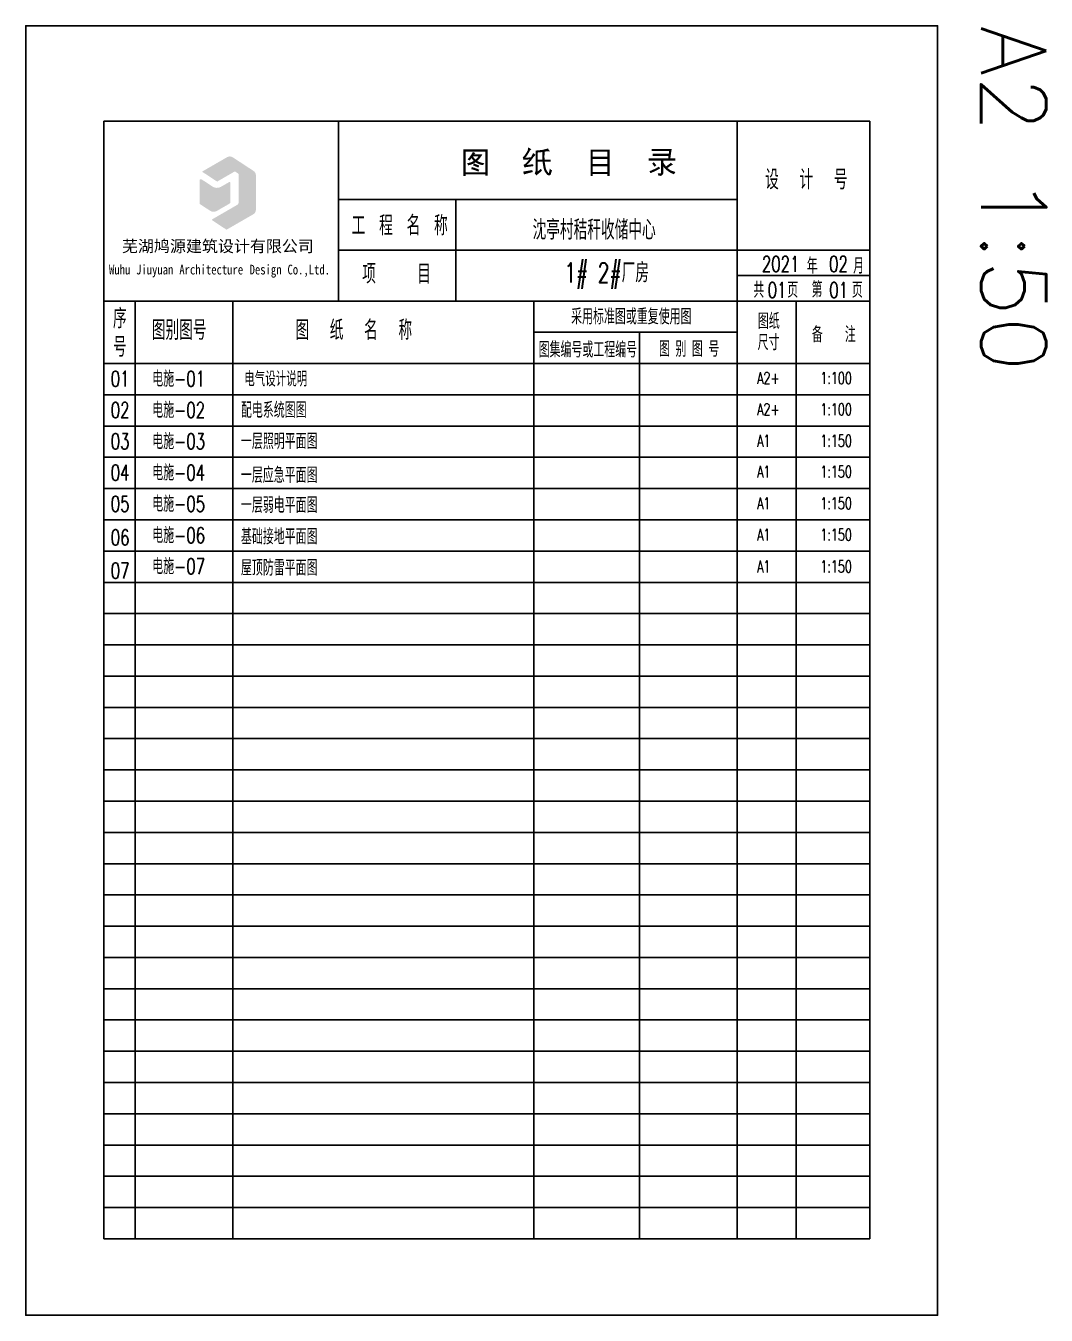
# Model space of a CAD drawing. Extents: x 12152 to 491505, y 111028 to 412681.
# Drawn here: x 41015 to 64515, y 382981 to 412681 of the extents above; entities that cross this region are included whole.
import ezdxf

# ---------------------------------------------------------------- set-up
doc = ezdxf.new("R2010")
doc.units = 0
doc.header["$LTSCALE"] = 1000
doc.header["$MEASUREMENT"] = 0
for name, color, linetype in [('PUB_TEXT', 7, 'Continuous'), ('PUB_TITLE', 4, 'Continuous'), ('TK', 7, 'Continuous'), ('TK-TEXT', 4, 'Continuous')]:
    doc.layers.add(name, color=color, linetype=linetype)
doc.layers.add('yichutu', color=7, linetype='Continuous', true_color=0xffffff, plot=False)
doc.styles.add('_TEL_DIM', font='SIMPLEX', dxfattribs={"width": 0.8, "height": 3.5, "bigfont": 'HZTXT'})
doc.styles.add('HZTXT', font='SIMPLEX', dxfattribs={"width": 0.8, "height": 500, "bigfont": 'HZTXT'})
doc.styles.add('STYLE4', font='', dxfattribs={"width": 0.8})
doc.styles.add('图签2', font='', dxfattribs={"height": 1000})
doc.styles.get('STYLE4').set_extended_font_data('SimSun')
doc.styles.get('图签2').set_extended_font_data('SimSun')

# ---------------------------------------------------------------- blocks, each defined once
blk = doc.blocks.new('yct-594-420-29700-21000-50-2000.0')
at = {"layer": 'yichutu', "color": 7, "true_color": 0xffffff}
blk.add_lwpolyline([(0, 0), (0, 21000), (29700, 21000), (29700, 0)], close=True, dxfattribs=at)
at = {"layer": 'yichutu', "color": 7, "true_color": 0xffffff, "style": '_TEL_DIM'}
blk.add_text('A2 1:50', height=1500, dxfattribs=at).set_placement((0, 22000))

msp = doc.modelspace()

# ---------------------------------------------------------------- hatches: boundary and pattern name
at = {"layer": 'PUB_TITLE'}
h = msp.add_hatch(color=256, dxfattribs=at)
edge = h.paths.add_edge_path()
edge.add_ellipse((46192.6837634407, 409235.7322927302), major_axis=(-86.50675712011308, 86.50675712011308), ratio=0.9999999999993953, start_angle=225.0000000001584, end_angle=281.7428642848017)
edge.add_line((46259.77416623058, 409338.0343743722), (45781.4166880874, 409651.7444707018))
edge.add_ellipse((45714.32628529752, 409549.44238906), major_axis=(86.5067571198798, 86.5067571198798), ratio=0.9999999999999561, start_angle=11.74286428484407, end_angle=75.00000000004918)
edge.add_line((45653.15677071968, 409655.3910961832), (45073.67063794564, 409320.8246214361))
edge.add_line((45073.67063794518, 409320.8246214361), (45422.51984513178, 409092.0469323837))
edge.add_line((45422.51984513225, 409092.0469323837), (45813.67502449872, 409317.8804804847))
edge.add_ellipse((45828.96740314225, 409291.3933037042), major_axis=(-21.62668927983864, 21.62668927983864), ratio=0.9999999999998604, start_angle=281.74286428490586, end_angle=345.0000000000724, ccw=False)
edge.add_line((45845.74000384053, 409316.9688241144), (45903.42299263272, 409279.1399266957))
edge.add_ellipse((45886.65039193397, 409253.564406285), major_axis=(21.62668928035281, 21.62668928035281), ratio=0.9999999999950732, start_angle=314.9999999998098, end_angle=371.74286428465433, ccw=False)
edge.add_line((45917.23514922336, 409253.5644062848), (45917.23514922336, 408610.0479194211))
edge.add_ellipse((45856.06563464552, 408610.0479194217), major_axis=(43.25337856005787, 43.25337856005787), ratio=0.9999999999983668, start_angle=254.9999999995116, end_angle=314.99999999954844, ccw=False)
edge.add_line((45886.65039193397, 408557.0735658596), (45315.4696821603, 408227.3022293176))
edge.add_ellipse((45324.64510934707, 408211.4099232492), major_axis=(-12.97601356786488, 12.97601356786488), ratio=0.999999999999958, start_angle=-15.00000000053425, end_angle=101.7428642841186)
edge.add_line((45314.58154892875, 408196.0646110031), (45629.06410223385, 407989.82480793))
edge.add_ellipse((45639.12766265264, 408005.1701201761), major_axis=(12.97601356790717, 12.97601356790716), ratio=0.9999999999998745, start_angle=191.7428642830531, end_angle=254.9999999982502)
edge.add_line((45648.30308983847, 407989.2778141072), (46253.85327801853, 408338.8923782596))
edge.add_ellipse((46192.6837634407, 408444.8410853833), major_axis=(-86.50675712016516, 86.50675712016516), ratio=0.9999999999992196, start_angle=164.9999999999879, end_angle=225.0000000001696)
edge.add_line((46315.02279259684, 408444.8410853835), (46315.02279259637, 409235.7322927304))
h = msp.add_hatch(color=256, dxfattribs=at)
edge = h.paths.add_edge_path()
edge.add_ellipse((45042.18191448925, 408593.437946583), major_axis=(17.82968051701482, 17.82968051701481), ratio=0.999999999997605, start_angle=135.0000000030264, end_angle=191.7428642877196)
edge.add_line((45028.35408777138, 408572.3527332113), (45258.15102563426, 408421.6503342582))
edge.add_ellipse((45341.11798595078, 408548.1616144836), major_axis=(-106.9780831022609, 106.9780831022609), ratio=0.9999999999999036, start_angle=101.7428642845867, end_angle=164.999999999847)
edge.add_line((45416.76291395025, 408417.1407558526), (45714.40765030496, 408588.9860245097))
edge.add_ellipse((45701.80016230512, 408610.8228342817), major_axis=(-17.82968051701009, 17.82968051701009), ratio=0.9999999999991425, start_angle=164.9999999998612, end_angle=224.9999999999353)
edge.add_line((45727.01513830526, 408610.8228342814), (45727.01513830526, 409065.6430943381))
edge.add_ellipse((45708.66428393172, 409065.6430943385), major_axis=(12.97601356796787, 12.97601356796786), ratio=0.9999999999994912, start_angle=314.9999999999854, end_angle=434.9999999984981)
edge.add_line((45699.48885674495, 409081.5354004072), (45509.37286191294, 408971.771879614))
edge.add_ellipse((45417.61859004712, 409130.6949402993), major_axis=(-129.7601356798218, 129.7601356798218), ratio=0.9999999999999958, start_angle=101.74286428459169, end_angle=164.9999999997989, ccw=False)
edge.add_line((45316.9829858616, 408977.2418178369), (45064.32428418379, 409142.9371174051))
edge.add_ellipse((45047.55168348504, 409117.3615969946), major_axis=(-21.62668928018265, 21.62668928018265), ratio=0.9999999999994904, start_angle=-78.25713571590823, end_angle=44.94862824278285)
edge.add_line((45016.96693848912, 409117.3890194772), (45016.96693848912, 408593.4379465816))

# ---------------------------------------------------------------- linework, layer by layer
at = {"linetype": 'Continuous', "const_width": 45.5625, "flags": 128}
for points in [[(52620.24557017814, 409852.7831650748, -0.07529705364325318), (52485.88790335739, 409636.442024076, 0.5937992677290792)], [(52715.76019905088, 409716.9294092254, -0.0783216921409498), (52507.55611582985, 409458.4424828672, 0.9310875587296689)]]:
    msp.add_lwpolyline(points, format="xyb", dxfattribs=at)
at = {"linetype": 'Continuous'}
for points, const_width in [([(52580.49089694303, 409792.6998186719), (52593.76335674664, 409864.6799156976), (52638.32098965533, 409837.213813597)], 19.69321055625001), ([(52598.50361024449, 409854.2617064217), (52639.26908202004, 409836.2666558902), (52594.71144911135, 409783.2286620029)], 19.69321055625001), ([(51092.02034635609, 409807.2518894388), (51651.99531848403, 409807.2518894388)], 49.50000000000001), ([(51119.52713725716, 409815.115429288), (51119.52713725716, 409220.9470048142)], 54), ([(51248.98316316726, 409654.7290033725), (51204.74701830791, 409606.4250941624), (51238.69592178939, 409585.8702097017)], 18.19125000000001), ([(51294.24821524369, 409677.3394224607), (51357.0024015191, 409746.1982161316), (51313.79470617836, 409761.6142640235)], 18.19125000000001), ([(51310.45533471182, 409695.2688936754), (51500.62832891522, 409695.2688936754)], 49.50000000000001), ([(51458.84865426738, 409711.2548201858), (51515.97222818201, 409710.9387084237), (51490.73974331468, 409672.2005858919)], 18.19125000000001), ([(51625.43504899135, 409811.6742214074), (51625.43504899135, 409225.7133882988)], 54), ([(52488.71238946682, 409592.7068172786), (52471.05987209966, 409646.3177091529), (52514.83794850809, 409691.4635629478)], 19.69321055625001), ([(52662.96993285837, 409658.21057109), (52701.83942823019, 409734.9262464503), (52733.1246013348, 409713.1427752913)], 19.69321055625001), ([(52682.87883088971, 409649.6865721281), (52742.60490000574, 409706.5129866431), (52706.57968172804, 409731.1378258225)], 19.69321055625001), ([(52781.47409697343, 409807.8002937007), (52781.47409697343, 409281.5988998409)], 49.50000000000001), ([(52784.35165020963, 409574.9402241265), (53100.89166017668, 409574.9402241265)], 49.50000000000001), ([(52907.23283084575, 409810.1239114222), (53036.43346074689, 409843.7954712943), (53058.90281711332, 409804.5119462922)], 19.69321055625001), ([(52959.72494918574, 409806.5517792398), (53064.79340247205, 409799.991247917), (53042.27873391053, 409826.2326804872)], 19.69321055625001), ([(54043.19857641263, 409805.3607606362), (54459.51329372404, 409805.3607606362)], 49.50000000000001), ([(54048.97611013334, 409823.8474105812), (54048.97611013334, 409220.145757324)], 49.50000000000001), ([(54057.93510918599, 409639.7338990468), (54435.56602748018, 409639.7338990468)], 49.50000000000001), ([(54435.56602748018, 409809.0411882286), (54435.56602748018, 409218.3054280743)], 49.50000000000001), ([(55358.4742895388, 409601.8501326285), (55974.13749170629, 409601.8501326285)], 49.50000000000001), ([(55430.40717035951, 409821.6655697934), (55864.12222827598, 409821.6655697934)], 49.50000000000001), ([(55453.67978836503, 409709.6442434585), (55842.96509477077, 409709.6442434585)], 49.50000000000001), ([(55798.56326289522, 409836.3337097255), (55879.5443940619, 409836.3337097255), (55869.00999525702, 409767.2714869367)], 19.69321055625001), ([(55861.76782492828, 409831.0720306021), (55828.15533016669, 409582.8275474028)], 49.50000000000001), ([(51119.52713725716, 409281.7143533698), (51619.65843066853, 409281.7143533698)], 49.50000000000001), ([(51279.84580269596, 409528.3166255749), (51189.3156985431, 409506.7339738006), (51210.919546213, 409480.0127163645)], 18.19125000000001), ([(51503.50725524826, 409513.6748090474), (51560.63082916336, 409513.3586972854), (51535.39834429557, 409474.6205747536)], 18.19125000000001), ([(52498.39643112337, 409262.628242062), (52483.05966737727, 409315.4611866057), (52680.31996063795, 409348.2175827946)], 19.69321055625001), ([(52481.47326365067, 409321.2727747715), (52495.75214714464, 409268.439830228), (52600.46395943267, 409299.6113242624)], 19.69321055625001), ([(52510.44601635356, 409420.150595194), (52489.75360362558, 409471.8800989071), (52532.87503597094, 409497.174317518)], 19.69321055625001), ([(52782.38400246669, 409239.0485017868), (52747.09358339105, 409284.0303511584), (52771.43172452925, 409342.3851827752)], 19.69321055625001), ([(52761.33076662105, 409255.8354448802), (52890.8243238437, 409365.0784974971)], 49.50000000000001), ([(53065.91384947672, 409265.5644828486), (53089.85058864532, 409369.397614011), (53128.27487236355, 409337.9330637961)], 19.69321055625001), ([(54061.6195856533, 409470.426378958), (54422.67127524177, 409470.426378958)], 49.50000000000001), ([(54063.46136618871, 409291.9174435274), (54433.7242469457, 409291.9174435274)], 49.50000000000001), ([(55596.91987555427, 409231.619298113), (55580.94526714785, 409274.3507273003), (55648.42244878644, 409275.2041597855)], 19.69321055625001), ([(55864.95203645434, 409521.7452416204), (55902.10391711863, 409486.5166754582), (55830.00351848686, 409446.8844807991)], 19.69321055625001), ([(55863.26358506409, 409339.601367288), (55960.03349886741, 409308.3527151719), (55933.64166258462, 409265.0601818347)], 19.69321055625001)]:
    msp.add_lwpolyline(points, dxfattribs=dict(at, const_width=const_width))
at = {"linetype": 'Continuous', "const_width": 49.50000000000001}
for points in [[(51484.48757579364, 409696.9568242671, -0.2291580229123534), (51198.93973415578, 409491.02351941, -11.45266044518253)], [(51334.11013133219, 409762.7879645976, -0.04760552161258731), (51217.52551501524, 409592.3021257934, 6.807426877653379)], [(51288.2789056669, 409664.322267991, 0.2368315027576994), (51548.69358310709, 409496.0875420921, -4.419669785221799)], [(53051.97188206296, 409822.1744889484, -0.04007589009354518), (52781.47409697343, 409784.8017198487, 1.460155801514414)], [(52939.74410195695, 409793.4263293601, 0.07286127357645535), (52962.764985546, 409411.0756452011, 0.1572016371932424), (53046.21631789161, 409264.4600543918, 0.6022888964056972), (53086.50343629625, 409278.8340187322), (53109.52431988576, 409356.4541188927)], [(55671.59483072441, 409599.7364094225), (55671.59483072441, 409291.1494466537, -0.4775318230788144), (55612.57592549874, 409250.8697886048), (55590.89793059975, 409255.6825844081)], [(51281.73152232915, 409403.248588667, -0.05191996602772783), (51449.00538086193, 409342.4814710184, 0.2300345029286921)], [(51325.66238199547, 409489.3355888185, 0.01445672385929472), (51449.00538086193, 409438.6962856267, -1.288122278615702)], [(55390.20930324821, 409308.0583086736, 0.03845018129035355), (55610.2402878073, 409415.8524195036, 1.154084446013359)], [(55455.79573056521, 409521.5328071273, -0.05117855152000281), (55517.15027348232, 409449.670143543, 0.5904028705542155)], [(55671.95366669353, 409524.797602016, 0.1924228664952084), (55950.86487369984, 409284.8087388499, 1.794362400458899)], [(55766.80078724958, 409415.8524195036, 0.03043925893699859), (55883.21330876555, 409504.7599493644, -0.2439834613318518)]]:
    msp.add_lwpolyline(points, format="xyb", dxfattribs=at)
at = {"linetype": 'Continuous', "const_width": 45.5625, "flags": 128}
for points in [[(52482.63989015995, 409616.6564965483), (52654.24231661297, 409627.9776165942)], [(52481.02098755213, 409285.1087338504), (52685.60832026927, 409332.8960562029)], [(52505.9736703001, 409442.6336093731), (52701.19007558236, 409471.098998588)]]:
    msp.add_lwpolyline(points, dxfattribs=at)
at = {"layer": 'PUB_TITLE'}
msp.add_lwpolyline([(41015.24730390217, 382980.783169247), (62015.24730390217, 382980.783169247), (62015.24730390217, 412680.783169247), (41015.24730390217, 412680.783169247)], close=True, dxfattribs=at)
at = {"layer": 'TK', "color": 7}
for p, q in [((60455.24730390217, 410480.783169247), (42815.24730390217, 410480.783169247)), ((42815.24730390217, 410480.783169247), (42815.24730390217, 384740.783169247)), ((60455.24730390217, 384740.783169247), (60455.24730390217, 410480.783169247)), ((60455.24730390217, 384740.783169247), (42815.24730390217, 384740.783169247))]:
    msp.add_line(p, q, dxfattribs=at)
at = {"layer": 'TK', "color": 1}
for p, q in [((48215.24327558558, 410480.783169247), (48215.24327558558, 406340.783169247)), ((57395.24730390217, 406340.783169247), (57395.24730390217, 410480.783169247)), ((57395.24730390217, 408680.783169247), (48215.24327558558, 408680.783169247)), ((50915.24327558558, 408680.783169247), (50915.24327558558, 406340.783169247)), ((60455.24730390264, 407510.783169247), (48215.24327558558, 407510.783169247)), ((60455.24730390217, 406925.783169247), (57395.24730390217, 406925.783169247)), ((60455.24730390217, 406340.783169247), (42815.24730390217, 406340.783169247)), ((43535.24730390217, 406340.783169247), (43535.24730390217, 384740.783169247)), ((45785.24730390217, 406340.783169247), (45785.24730390217, 384740.783169247)), ((52715.24730390217, 406340.783169247), (52715.24730390217, 384740.783169247)), ((57395.24730390217, 406340.783169247), (57395.24730390217, 384740.783169247)), ((58753.33261196688, 406340.783169247), (58753.33261196688, 384740.783169247)), ((57395.24730390217, 405620.783169247), (52715.24730390217, 405620.783169247)), ((55145.24730390217, 405620.783169247), (55145.24730390217, 384740.783169247)), ((60455.24730390217, 404900.783169247), (42815.24730390217, 404900.783169247)), ((60455.24730390217, 404180.783169247), (42815.24730390217, 404180.783169247)), ((60455.24730390217, 403460.783169247), (42815.24730390217, 403460.783169247)), ((60455.24730390217, 402740.783169247), (42815.24730390217, 402740.783169247)), ((60455.24730390217, 402020.783169247), (42815.24730390217, 402020.783169247)), ((60455.24730390217, 401300.783169247), (42815.24730390217, 401300.783169247)), ((60455.24730390217, 400580.783169247), (42815.24730390217, 400580.783169247)), ((60455.24730390217, 399860.783169247), (42815.24730390217, 399860.783169247)), ((60455.24730390217, 399140.783169247), (42815.24730390217, 399140.783169247)), ((60455.24730390217, 398420.783169247), (42815.24730390217, 398420.783169247)), ((60455.24730390217, 397700.783169247), (42815.24730390217, 397700.783169247)), ((60455.24730390217, 396980.783169247), (42815.24730390217, 396980.783169247)), ((60455.24730390217, 396260.783169247), (42815.24730390217, 396260.783169247)), ((60455.24730390217, 395540.783169247), (42815.24730390217, 395540.783169247)), ((60455.24730390217, 394820.783169247), (42815.24730390217, 394820.783169247)), ((60455.24730390217, 394100.783169247), (42815.24730390217, 394100.783169247)), ((60455.24730390217, 393380.783169247), (42815.24730390217, 393380.783169247)), ((60455.24730390217, 392660.783169247), (42815.24730390217, 392660.783169247)), ((60455.24730390217, 391940.783169247), (42815.24730390217, 391940.783169247)), ((60455.24730390217, 391220.783169247), (42815.24730390217, 391220.783169247)), ((60455.24730390217, 390500.783169247), (42815.24730390217, 390500.783169247)), ((60455.24730390217, 389780.783169247), (42815.24730390217, 389780.783169247)), ((60455.24730390217, 389060.783169247), (42815.24730390217, 389060.783169247)), ((60455.24730390217, 388340.783169247), (42815.24730390217, 388340.783169247)), ((60455.24730390217, 387620.783169247), (42815.24730390217, 387620.783169247)), ((60455.24730390217, 386900.783169247), (42815.24730390217, 386900.783169247)), ((60455.24730390217, 386180.783169247), (42815.24730390217, 386180.783169247)), ((60455.24730390217, 385460.783169247), (42815.24730390217, 385460.783169247))]:
    msp.add_line(p, q, dxfattribs=at)

# ---------------------------------------------------------------- block references
at = {"layer": 'yichutu', "rotation": 270}
msp.add_blockref('yct-594-420-29700-21000-50-2000.0', (41015.24730390217, 412680.783169247), dxfattribs=at)

# ---------------------------------------------------------------- texts
at = {"layer": 'PUB_TEXT', "style": 'HZTXT', "width": 0.6999999999534339}
for s, height, p in [('沈亭村秸秆收储中心', 450, (52686.76059928164, 407755.5875229349)), ('1# 2#厂房', 450, (53415.8006312754, 406769.62895899)), ('2021', 360, (57966.87514561648, 407013.0619014766)), ('02', 360, (59515.60018879967, 407013.0619014766)), ('01', 360, (58101.28054063907, 406412.8701015792)), ('01', 360, (59518.14502582094, 406412.8701015792)), ('01', 360, (42972.51063416898, 404369.0707129266)), ('电施', 360, (43927.2856418686, 404369.0707129266)), ('-01', 360, (44431.2856418686, 404369.0707129266)), ('电气设计说明', 345.6, (46045.30936651063, 404372.9733923122)), ('A2+', 270, (57856.55295811687, 404431.3784052345)), ('1:100', 270, (59312.08332146052, 404431.3784052344)), ('02', 360, (42972.51063416898, 403649.0707129266)), ('电施', 360, (43927.2856418686, 403649.0707129266)), ('-02', 360, (44431.2856418686, 403649.0707129266)), ('配电系统图图', 360, (45970.25623236317, 403649.0707129266)), ('A2+', 270, (57856.55295811687, 403711.3784052344)), ('1:100', 270, (59312.08332146052, 403711.3784052344)), ('电施', 360, (43927.2856418686, 402929.0707129266)), ('03', 360, (42972.51063416898, 402929.0707129266)), ('-03', 360, (44431.2856418686, 402929.0707129266)), ('一层照明平面图', 360, (45970.25623236317, 402929.0707129266)), ('A1', 270, (57856.55295811687, 402985.7065921478)), ('1:150', 270, (59312.08332146052, 402985.7065921478)), ('04', 360, (42972.51063416898, 402209.0707129266)), ('电施', 360, (43927.2856418686, 402209.0707129266)), ('-04', 360, (44431.2856418686, 402209.0707129266)), ('一层应急平面图', 360, (45970.25623236317, 402151.0257379669)), ('A1', 270, (57856.55295811687, 402274.9459509078)), ('1:150', 270, (59312.08332146052, 402274.9459509078)), ('05', 360, (42972.51063416898, 401489.0707129266)), ('电施', 360, (43927.2856418686, 401489.0707129266)), ('-05', 360, (44431.2856418686, 401489.0707129266)), ('一层弱电平面图', 360, (45970.25623236317, 401461.3902692201)), ('A1', 270, (57856.55295811687, 401547.9270038557)), ('1:150', 270, (59312.08332146052, 401547.9270038557)), ('06', 360, (42972.51063416898, 400715.093492901)), ('电施', 360, (43927.2856418686, 400765.0707129266)), ('-06', 360, (44431.2856418686, 400765.0707129266)), ('基础接地平面图', 360, (45970.25623236317, 400733.2647356486)), ('A1', 270, (57856.55295811687, 400822.2551907692)), ('1:150', 270, (59312.08332146052, 400822.2551907692)), ('电施', 360, (43927.2856418686, 400049.5707129266)), ('-07', 360, (44431.2856418686, 400049.5707129266)), ('屋顶防雷平面图', 360, (45970.25623236317, 400016.7647356488)), ('A1', 270, (57856.55295811687, 400090.8342818362)), ('1:150', 270, (59312.08332146052, 400090.8342818362)), ('07', 360, (42972.51063416898, 399949.229173495))]:
    msp.add_text(s, height=height, dxfattribs=at).set_placement(p)
at = {"layer": 'PUB_TITLE', "style": '图签2'}
msp.add_text('芜湖鸠源建筑设计有限公司', height=270.0000000000131, dxfattribs=at).set_placement((43229.50522349915, 407469.4654434437, -108.0206787666875))
at = {"layer": 'PUB_TITLE', "style": 'STYLE4', "width": 0.800000000046585}
for s, p in [('Wuhu', (42932.09339752374, 406953.225025654, -108.0206787666875)), ('Jiuyuan', (43554.79610022623, 406953.225025654, -108.0206787666875)), ('Architecture', (44551.12042455049, 406953.225025654, -108.0206787666875)), ('Design', (46170.14745157771, 406953.225025654, -108.0206787666875)), ('Co.,Ltd.', (47041.93123536138, 406953.225025654, -108.0206787666875))]:
    msp.add_text(s, height=224.9999999999869, dxfattribs=at).set_placement(p)
at = {"layer": 'TK-TEXT', "style": 'HZTXT', "width": 0.6999999999534339}
for s, height, p in [('设', 450, (58042.51536935801, 408911.8231537686)), ('计', 450, (58833.73584179953, 408911.8231537686)), ('号', 450, (59624.95631424012, 408911.8231537686)), ('工', 450, (48520.46549321711, 407854.368033613)), ('程', 450, (49152.94580817781, 407854.368033613)), ('名', 450, (49785.42612313852, 407854.368033613)), ('称', 450, (50417.90643809922, 407854.368033613)), ('项', 450, (48763.56251746463, 406741.2975894682)), ('目', 450, (50031.00346234627, 406741.2975894682)), ('年', 360, (59002.07791440142, 406970.9003393652)), ('月', 360, (60068.93583068904, 406970.9003393652)), ('共', 360, (57771.15020494955, 406416.2241101952)), ('页', 360, (58552.2849120344, 406416.2241101952)), ('第', 360, (59111.21125093382, 406423.8525825765)), ('页', 360, (60039.58425471932, 406416.2241101952)), ('序', 450, (43023.03072304791, 405713.726958884)), ('采用标准图或重复使用图', 360, (53574.28563715052, 405802.3981876614)), ('图纸', 360, (57874.27164107561, 405697.8506231765)), ('图别图号', 450, (43917.00223583635, 405446.5512762803)), ('图', 450, (47223.58878493169, 405446.5512762803)), ('纸', 450, (48014.80925737321, 405446.5512762803)), ('名', 450, (48806.0297298138, 405446.5512762803)), ('称', 450, (49597.25020225486, 405446.5512762803)), ('备', 360, (59119.01833828446, 405388.5798604187)), ('注', 360, (59878.98684222158, 405388.5798604187)), ('号', 450, (43023.03072304791, 405057.3724057451)), ('图集编号或工程编号', 360, (52825.96577267582, 405039.9039425598)), ('图', 360, (55597.9274723758, 405057.6292004999)), ('别', 360, (55976.91959836055, 405057.6292004999)), ('图', 360, (56355.91172434436, 405057.6292004999)), ('号', 360, (56734.90385032864, 405057.6292004999)), ('尺寸', 360, (57869.05135307973, 405208.0980869841))]:
    msp.add_text(s, height=height, dxfattribs=at).set_placement(p)

doc.saveas('drawing.dxf')
